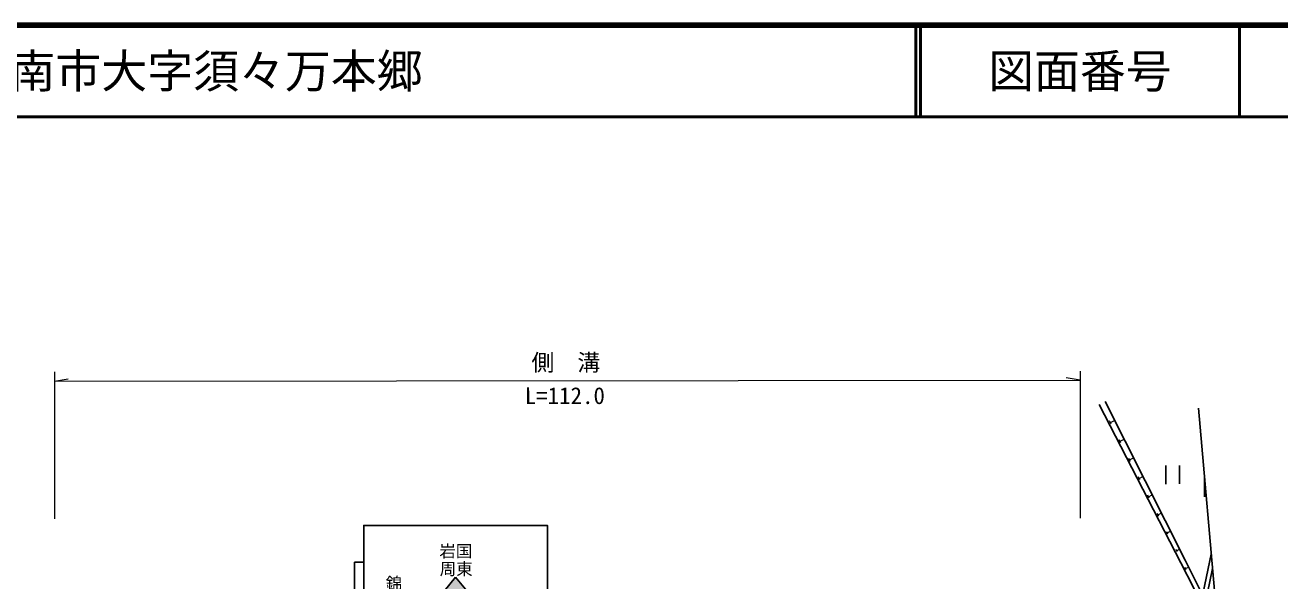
# Model space of a CAD drawing. Units: millimetres, scale not verified. Extents: x 40000 to 680000, y 20000 to 380000.
# Drawn here: x 411724 to 548401, y 319505 to 380000 of the extents above; entities that cross this region are included whole.
import ezdxf
from ezdxf.enums import TextEntityAlignment as Align

# ---------------------------------------------------------------- set-up
doc = ezdxf.new("R2010")
doc.units = ezdxf.units.MM
doc.header["$LTSCALE"] = 1000
for name, color, linetype, lineweight in [('M-BGD', 7, 'Continuous', 25), ('M-BMK-OTRS', 5, 'Continuous', 25), ('M-STR-HTXT', 7, 'Continuous', 13), ('M-STR-STRC', 7, 'Continuous', 25), ('M-TTL', 2, 'Continuous', 140), ('M-TTL-LINE', 7, 'Continuous', 50)]:
    doc.layers.add(name, color=color, linetype=linetype, lineweight=lineweight)
doc.layers.add('M-TTL-TXT', color=7, linetype='Continuous')
doc.styles.add('ＭＳ ゴシック', font='')
doc.styles.add('ＭＳ Ｐゴシック', font='')
doc.styles.get('ＭＳ ゴシック').set_extended_font_data('MS Gothic')
doc.styles.get('ＭＳ Ｐゴシック').set_extended_font_data('MS PGothic')

msp = doc.modelspace()

# ---------------------------------------------------------------- hatches: boundary and pattern name
at = {"layer": 'M-STR-STRC'}
msp.add_hatch(color=256, dxfattribs=at).paths.add_polyline_path([(459119, 312398), (459119, 314398), (465119, 314398), (465119, 313648), (466619, 314898), (465119, 316148), (465119, 315398), (459119, 315398), (459119, 318398), (459869, 318398), (458619, 319898), (457369, 318398), (458119, 318398), (458119, 315398), (452119, 315398), (452119, 316148), (450619, 314898), (452119, 313648), (452119, 314398), (458119, 314398), (458119, 312398)])

# ---------------------------------------------------------------- linework, layer by layer
at = {"layer": 'M-BGD'}
for p, q in [((538065, 321746), (529365, 339021)), ((537613, 321474), (528725, 338698)), ((535969, 332050), (535971, 330049)), ((537469, 332051), (537471, 330051)), ((540182, 330652), (540183, 328652))]:
    msp.add_line(p, q, dxfattribs=at)
for points in [[(539962, 316187), (539035, 318718), (537613, 321474)], [(539871, 317239), (539666, 318567), (538065, 321746)], [(540044, 315238), (540195, 316264), (540045, 318225), (540924, 322421)], [(540389, 314490), (540648, 316248), (540498, 318196), (541058, 320869)]]:
    msp.add_lwpolyline(points, dxfattribs=at)
at = {"layer": 'M-BMK-OTRS'}
msp.add_line((543862, 288488), (539549, 338301), dxfattribs=at)
at = {"layer": 'M-STR-HTXT'}
for p, q in [((414919, 342246), (414934, 326243)), ((526634, 342346), (526648, 326343)), ((414920, 341246), (416420, 341498)), ((414920, 341246), (526635, 341346)), ((526635, 341346), (525134, 341595)), ((530035, 336560), (529848, 336923)), ((529941, 336742), (530395, 336976)), ((531079, 334520), (530897, 334872)), ((530988, 334696), (531428, 334924)), ((532118, 332500), (531944, 332838)), ((532031, 332669), (532454, 332887)), ((533153, 330500), (532988, 330821)), ((533070, 330660), (533471, 330867)), ((534176, 328510), (534017, 328818)), ((534096, 328664), (534481, 328863)), ((535196, 326543), (535047, 326832)), ((535121, 326688), (535483, 326874)), ((536208, 324590), (536068, 324861)), ((536138, 324726), (536476, 324901)), ((537216, 322658), (537088, 322907)), ((537152, 322782), (537463, 322943)), ((538190, 320710), (538059, 320963)), ((538125, 320837), (538441, 321000))]:
    msp.add_line(p, q, dxfattribs=at)
at = {"layer": 'M-STR-STRC'}
for p, q in [((448619, 321544), (447619, 321544)), ((447619, 321544), (447619, 307544)), ((457369, 318398), (458619, 319898)), ((458619, 319898), (459869, 318398))]:
    msp.add_line(p, q, dxfattribs=at)
msp.add_lwpolyline([(448619, 310544), (468619, 310544), (468619, 325544), (448619, 325544)], close=True, dxfattribs=at)
at = {"layer": 'M-TTL'}
msp.add_line((680000, 380000), (40000, 380000), dxfattribs=at)
at = {"layer": 'M-TTL-LINE'}
for p, q in [((508747, 380000), (508747, 370000)), ((509247, 380000), (509247, 370000)), ((543997, 380000), (543997, 370000)), ((40000, 370000), (680000, 370000))]:
    msp.add_line(p, q, dxfattribs=at)

# ---------------------------------------------------------------- texts
at = {"layer": 'M-STR-HTXT', "style": 'ＭＳ ゴシック'}
msp.add_text('側\u3000溝', height=1833, rotation=0.051, dxfattribs=at).set_placement((470627, 341814), align=Align.BOTTOM_CENTER)
msp.add_text('L=112.0', height=1833, rotation=0.051, dxfattribs=at).set_placement((470514, 340584), align=Align.TOP_CENTER)
at = {"layer": 'M-STR-STRC', "style": 'ＭＳ Ｐゴシック'}
for s, p in [('岩国', (458640, 322746)), ('周東', (458683, 320809)), ('錦', (451896, 319220))]:
    msp.add_text(s, height=1320, dxfattribs=at).set_placement(p, align=Align.MIDDLE_CENTER)
at = {"layer": 'M-TTL-TXT', "style": 'ＭＳ ゴシック'}
msp.add_text('周南市大字須々万本郷', height=3666, dxfattribs=at).set_placement((405024, 375000), align=Align.MIDDLE_LEFT)
msp.add_text('図面番号', height=3666, dxfattribs=at).set_placement((526622, 375000), align=Align.MIDDLE_CENTER)

doc.saveas('drawing.dxf')
